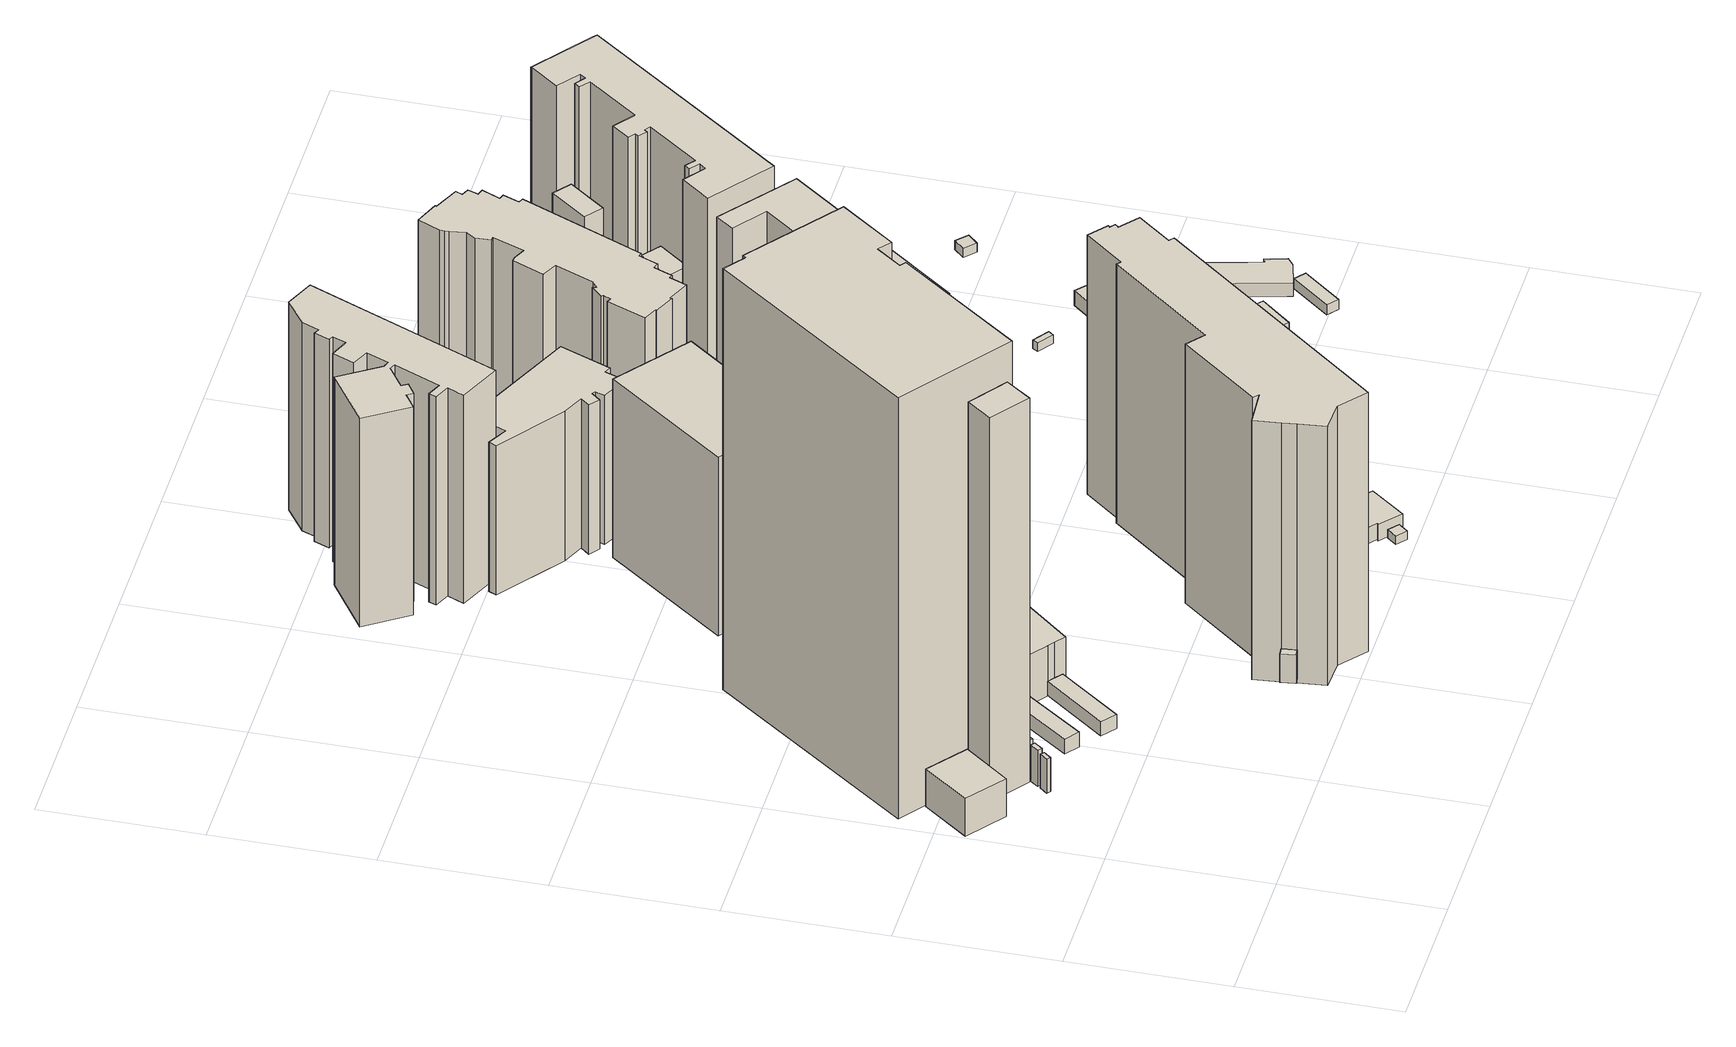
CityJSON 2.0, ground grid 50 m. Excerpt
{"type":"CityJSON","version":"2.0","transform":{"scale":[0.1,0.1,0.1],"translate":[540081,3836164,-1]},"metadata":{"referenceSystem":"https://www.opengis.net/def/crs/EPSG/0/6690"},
"CityObjects":{
"building1":{"type":"Building","attributes":{"計測周辺長":69.14,"1/2500図郭":56,"区名":"此花区","町丁目名称":"島屋６丁目","街区番号":1,"class":"3003","usage":"403","measuredHeight":13.5,"storeysAboveGround":32,"BuildingDetailAttribute.buildingRoofEdgeArea":288.76,"BuildingDetailAttribute.buildingStructureType":"603","BuildingDetailAttribute.buildingStructureOrgType":"3","BuildingDetailAttribute.detailedUsage":"1419","BuildingDetailAttribute.specifiedBuildingCoverageRate":0.8,"BuildingDetailAttribute.surveyYear":2017,"BuildingTsunamiRiskAttribute.description":"1","BuildingTsunamiRiskAttribute.rank":"3","BuildingTsunamiRiskAttribute.depth":3.73,"BuildingHighTideRiskAttribute.description":"1","BuildingHighTideRiskAttribute.rank":"4","BuildingHighTideRiskAttribute.depth":6.77,"BuildingIDAttribute.prefecture":"27","BuildingIDAttribute.city":"27104"},"geometry":[{"type":"Solid","lod":"1","boundaries":[[[[0,1,2,3]],[[2,4,5,3]],[[1,6,4,2]],[[0,7,6,1]],[[3,5,7,0]],[[4,6,7,5]]]]}]},
"building2":{"type":"Building","attributes":{"class":"3001","measuredHeight":12,"BuildingDetailAttribute.specifiedBuildingCoverageRate":0.8,"BuildingDetailAttribute.surveyYear":2017,"BuildingTsunamiRiskAttribute.description":"1","BuildingTsunamiRiskAttribute.rank":"3","BuildingTsunamiRiskAttribute.depth":3.57,"BuildingHighTideRiskAttribute.description":"1","BuildingHighTideRiskAttribute.rank":"4","BuildingHighTideRiskAttribute.depth":6.61,"BuildingIDAttribute.prefecture":"27","BuildingIDAttribute.city":"27104"},"geometry":[{"type":"Solid","lod":"1","boundaries":[[[[8,9,10,11]],[[10,12,13,11]],[[9,14,12,10]],[[8,15,14,9]],[[11,13,15,8]],[[12,14,15,13]]]]}]},
"building3":{"type":"Building","attributes":{"class":"3001","measuredHeight":12.8,"BuildingDetailAttribute.specifiedBuildingCoverageRate":0.8,"BuildingDetailAttribute.surveyYear":2017,"BuildingTsunamiRiskAttribute.description":"1","BuildingTsunamiRiskAttribute.rank":"3","BuildingTsunamiRiskAttribute.depth":3.57,"BuildingHighTideRiskAttribute.description":"1","BuildingHighTideRiskAttribute.rank":"4","BuildingHighTideRiskAttribute.depth":6.61,"BuildingIDAttribute.prefecture":"27","BuildingIDAttribute.city":"27104"},"geometry":[{"type":"Solid","lod":"1","boundaries":[[[[16,17,18,19]],[[18,20,21,19]],[[17,22,20,18]],[[16,23,22,17]],[[19,21,23,16]],[[20,22,23,21]]]]}]},
"building4":{"type":"Building","attributes":{"計測周辺長":48.92,"1/2500図郭":56,"区名":"此花区","町丁目名称":"島屋６丁目","街区番号":1,"class":"3002","usage":"403","measuredHeight":135.9,"storeysAboveGround":32,"BuildingDetailAttribute.buildingRoofEdgeArea":143.68,"BuildingDetailAttribute.buildingStructureType":"603","BuildingDetailAttribute.buildingStructureOrgType":"3","BuildingDetailAttribute.detailedUsage":"1419","BuildingDetailAttribute.specifiedBuildingCoverageRate":0.8,"BuildingDetailAttribute.surveyYear":2017,"BuildingTsunamiRiskAttribute.description":"1","BuildingTsunamiRiskAttribute.rank":"3","BuildingTsunamiRiskAttribute.depth":3.72,"BuildingHighTideRiskAttribute.description":"1","BuildingHighTideRiskAttribute.rank":"4","BuildingHighTideRiskAttribute.depth":6.76,"BuildingIDAttribute.prefecture":"27","BuildingIDAttribute.city":"27104"},"geometry":[{"type":"Solid","lod":"1","boundaries":[[[[24,25,26,27]],[[26,28,29,27]],[[25,30,28,26]],[[24,31,30,25]],[[27,29,31,24]],[[28,30,31,29]]]]}]},
"building5":{"type":"Building","attributes":{"class":"3001","measuredHeight":13.7,"BuildingDetailAttribute.specifiedBuildingCoverageRate":0.8,"BuildingDetailAttribute.surveyYear":2017,"BuildingTsunamiRiskAttribute.description":"1","BuildingTsunamiRiskAttribute.rank":"3","BuildingTsunamiRiskAttribute.depth":3.57,"BuildingHighTideRiskAttribute.description":"1","BuildingHighTideRiskAttribute.rank":"4","BuildingHighTideRiskAttribute.depth":6.61,"BuildingIDAttribute.prefecture":"27","BuildingIDAttribute.city":"27104"},"geometry":[{"type":"Solid","lod":"1","boundaries":[[[[32,33,34,35]],[[34,36,37,35]],[[33,38,36,34]],[[32,39,38,33]],[[35,37,39,32]],[[36,38,39,37]]]]}]},
"building6":{"type":"Building","attributes":{"class":"3003","measuredHeight":5.2,"BuildingDetailAttribute.specifiedBuildingCoverageRate":0.8,"BuildingDetailAttribute.surveyYear":2017,"BuildingTsunamiRiskAttribute.description":"1","BuildingTsunamiRiskAttribute.rank":"3","BuildingTsunamiRiskAttribute.depth":3.35,"BuildingHighTideRiskAttribute.description":"1","BuildingHighTideRiskAttribute.rank":"4","BuildingHighTideRiskAttribute.depth":6.39,"BuildingIDAttribute.prefecture":"27","BuildingIDAttribute.city":"27104"},"geometry":[{"type":"Solid","lod":"1","boundaries":[[[[40,41,42,43]],[[42,44,45,43]],[[41,46,44,42]],[[40,47,46,41]],[[43,45,47,40]],[[44,46,47,45]]]]}]},
"building7":{"type":"Building","attributes":{"計測周辺長":253.89,"1/2500図郭":56,"区名":"此花区","町丁目名称":"島屋６丁目","街区番号":1,"class":"3002","usage":"403","measuredHeight":149.1,"storeysAboveGround":32,"BuildingDetailAttribute.buildingRoofEdgeArea":3388.24,"BuildingDetailAttribute.buildingStructureType":"603","BuildingDetailAttribute.buildingStructureOrgType":"3","BuildingDetailAttribute.detailedUsage":"1419","BuildingDetailAttribute.specifiedBuildingCoverageRate":0.8,"BuildingDetailAttribute.surveyYear":2017,"BuildingTsunamiRiskAttribute.description":"1","BuildingTsunamiRiskAttribute.rank":"3","BuildingTsunamiRiskAttribute.depth":3.63,"BuildingHighTideRiskAttribute.description":"1","BuildingHighTideRiskAttribute.rank":"4","BuildingHighTideRiskAttribute.depth":6.67,"BuildingIDAttribute.prefecture":"27","BuildingIDAttribute.city":"27104"},"geometry":[{"type":"Solid","lod":"1","boundaries":[[[[48,49,50,51,52,53,54,55,56,57]],[[56,58,59,57]],[[55,60,58,56]],[[54,61,60,55]],[[53,62,61,54]],[[52,63,62,53]],[[51,64,63,52]],[[50,65,64,51]],[[49,66,65,50]],[[48,67,66,49]],[[57,59,67,48]],[[58,60,61,62,63,64,65,66,67,59]]]]}]},
"building8":{"type":"Building","attributes":{"class":"3003","measuredHeight":5,"BuildingDetailAttribute.specifiedBuildingCoverageRate":0.8,"BuildingDetailAttribute.surveyYear":2017,"BuildingTsunamiRiskAttribute.description":"1","BuildingTsunamiRiskAttribute.rank":"2","BuildingTsunamiRiskAttribute.depth":2.59,"BuildingHighTideRiskAttribute.description":"1","BuildingHighTideRiskAttribute.rank":"4","BuildingHighTideRiskAttribute.depth":5.63,"BuildingIDAttribute.prefecture":"27","BuildingIDAttribute.city":"27104"},"geometry":[{"type":"Solid","lod":"1","boundaries":[[[[68,69,70,71,72]],[[71,73,74,72]],[[70,75,73,71]],[[69,76,75,70]],[[68,77,76,69]],[[72,74,77,68]],[[73,75,76,77,74]]]]}]},
"building9":{"type":"Building","attributes":{"class":"3003","measuredHeight":10.1,"BuildingDetailAttribute.specifiedBuildingCoverageRate":0.8,"BuildingDetailAttribute.surveyYear":2017,"BuildingTsunamiRiskAttribute.description":"1","BuildingTsunamiRiskAttribute.rank":"2","BuildingTsunamiRiskAttribute.depth":2.55,"BuildingHighTideRiskAttribute.description":"1","BuildingHighTideRiskAttribute.rank":"4","BuildingHighTideRiskAttribute.depth":5.57,"BuildingIDAttribute.prefecture":"27","BuildingIDAttribute.city":"27104"},"geometry":[{"type":"Solid","lod":"1","boundaries":[[[[78,79,80,81]],[[80,82,83,81]],[[79,84,82,80]],[[78,85,84,79]],[[81,83,85,78]],[[82,84,85,83]]]]}]},
"building10":{"type":"Building","attributes":{"name":"ユニバーサルシティ駅","計測周辺長":260.34,"1/2500図郭":56,"区名":"此花区","町丁目名称":"島屋６丁目","街区番号":1,"class":"3003","usage":"431","measuredHeight":17.8,"storeysAboveGround":2,"BuildingDetailAttribute.buildingRoofEdgeArea":2809.89,"BuildingDetailAttribute.buildingStructureType":"603","BuildingDetailAttribute.buildingStructureOrgType":"3","BuildingDetailAttribute.detailedUsage":"1710","BuildingDetailAttribute.specifiedBuildingCoverageRate":0.8,"BuildingDetailAttribute.surveyYear":2017,"BuildingTsunamiRiskAttribute.description":"1","BuildingTsunamiRiskAttribute.rank":"3","BuildingTsunamiRiskAttribute.depth":3.07,"BuildingHighTideRiskAttribute.description":"1","BuildingHighTideRiskAttribute.rank":"4","BuildingHighTideRiskAttribute.depth":6.12,"BuildingIDAttribute.prefecture":"27","BuildingIDAttribute.city":"27104"},"geometry":[{"type":"Solid","lod":"1","boundaries":[[[[86,87,88,89,90,91,92,93,94,95,96,97,98,99,100,101,102,103,104,105,106,107,108]],[[107,109,110,108]],[[106,111,109,107]],[[105,112,111,106]],[[104,113,112,105]],[[103,114,113,104]],[[102,115,114,103]],[[101,116,115,102]],[[100,117,116,101]],[[99,118,117,100]],[[98,119,118,99]],[[97,120,119,98]],[[96,121,120,97]],[[95,122,121,96]],[[94,123,122,95]],[[93,124,123,94]],[[92,125,124,93]],[[91,126,125,92]],[[90,127,126,91]],[[89,128,127,90]],[[88,129,128,89]],[[87,130,129,88]],[[86,131,130,87]],[[108,110,131,86]],[[109,111,112,113,114,115,116,117,118,119,120,121,122,123,124,125,126,127,128,129,130,131,110]]]]}]},
"building11":{"type":"Building","attributes":{"class":"3002","measuredHeight":91.6,"BuildingDetailAttribute.specifiedBuildingCoverageRate":0.8,"BuildingDetailAttribute.surveyYear":2017,"BuildingTsunamiRiskAttribute.description":"1","BuildingTsunamiRiskAttribute.rank":"2","BuildingTsunamiRiskAttribute.depth":2.76,"BuildingHighTideRiskAttribute.description":"1","BuildingHighTideRiskAttribute.rank":"4","BuildingHighTideRiskAttribute.depth":5.76,"BuildingIDAttribute.prefecture":"27","BuildingIDAttribute.city":"27104"},"geometry":[{"type":"Solid","lod":"1","boundaries":[[[[132,133,134,135,136,137,138,139,140,141,142,143,144,145,146,147,148,149,150,151]],[[150,152,153,151]],[[149,154,152,150]],[[148,155,154,149]],[[147,156,155,148]],[[146,157,156,147]],[[145,158,157,146]],[[144,159,158,145]],[[143,160,159,144]],[[142,161,160,143]],[[141,162,161,142]],[[140,163,162,141]],[[139,164,163,140]],[[138,165,164,139]],[[137,166,165,138]],[[136,167,166,137]],[[135,168,167,136]],[[134,169,168,135]],[[133,170,169,134]],[[132,171,170,133]],[[151,153,171,132]],[[152,154,155,156,157,158,159,160,161,162,163,164,165,166,167,168,169,170,171,153]]]]}]},
"building12":{"type":"Building","attributes":{"計測周辺長":152.27,"1/2500図郭":56,"区名":"此花区","町丁目名称":"島屋６丁目","街区番号":1,"class":"3002","usage":"402","measuredHeight":63.1,"storeysAboveGround":13,"BuildingDetailAttribute.buildingRoofEdgeArea":1356.97,"BuildingDetailAttribute.buildingStructureType":"603","BuildingDetailAttribute.buildingStructureOrgType":"3","BuildingDetailAttribute.detailedUsage":"1220","BuildingDetailAttribute.specifiedBuildingCoverageRate":0.8,"BuildingDetailAttribute.surveyYear":2017,"BuildingTsunamiRiskAttribute.description":"1","BuildingTsunamiRiskAttribute.rank":"3","BuildingTsunamiRiskAttribute.depth":3.24,"BuildingHighTideRiskAttribute.description":"1","BuildingHighTideRiskAttribute.rank":"4","BuildingHighTideRiskAttribute.depth":6.29,"BuildingIDAttribute.prefecture":"27","BuildingIDAttribute.city":"27104"},"geometry":[{"type":"Solid","lod":"1","boundaries":[[[[172,173,174,175]],[[174,176,177,175]],[[173,178,176,174]],[[172,179,178,173]],[[175,177,179,172]],[[176,178,179,177]]]]}]},
"building13":{"type":"Building","attributes":{"class":"3001","BuildingDetailAttribute.specifiedBuildingCoverageRate":0.6,"BuildingDetailAttribute.surveyYear":2017,"BuildingTsunamiRiskAttribute.description":"1","BuildingTsunamiRiskAttribute.rank":"2","BuildingTsunamiRiskAttribute.depth":2.99,"BuildingHighTideRiskAttribute.description":"1","BuildingHighTideRiskAttribute.rank":"4","BuildingHighTideRiskAttribute.depth":5.96,"BuildingIDAttribute.prefecture":"27","BuildingIDAttribute.city":"27104"},"geometry":[{"type":"Solid","lod":"1","boundaries":[[[[180,181,182,183]],[[182,184,185,183]],[[181,186,184,182]],[[180,187,186,181]],[[183,185,187,180]],[[184,186,187,185]]]]}]},
"building14":{"type":"Building","attributes":{"計測周辺長":176.95,"1/2500図郭":56,"区名":"此花区","町丁目名称":"島屋６丁目","街区番号":1,"class":"3002","usage":"414","measuredHeight":73.7,"storeysAboveGround":20,"BuildingDetailAttribute.buildingRoofEdgeArea":1060.69,"BuildingDetailAttribute.buildingStructureType":"603","BuildingDetailAttribute.buildingStructureOrgType":"3","BuildingDetailAttribute.detailedUsage":"1140","BuildingDetailAttribute.specifiedBuildingCoverageRate":0.8,"BuildingDetailAttribute.surveyYear":2017,"BuildingTsunamiRiskAttribute.description":"1","BuildingTsunamiRiskAttribute.rank":"3","BuildingTsunamiRiskAttribute.depth":3.13,"BuildingHighTideRiskAttribute.description":"1","BuildingHighTideRiskAttribute.rank":"4","BuildingHighTideRiskAttribute.depth":6.18,"BuildingIDAttribute.prefecture":"27","BuildingIDAttribute.city":"27104"},"geometry":[{"type":"Solid","lod":"1","boundaries":[[[[188,189,190,191,192,193,194,195,196,197,198,199,200,201,202,203,204,205,206,207,208,209,210,211,212,213,214,215]],[[214,216,217,215]],[[213,218,216,214]],[[212,219,218,213]],[[211,220,219,212]],[[210,221,220,211]],[[209,222,221,210]],[[208,223,222,209]],[[207,224,223,208]],[[206,225,224,207]],[[205,226,225,206]],[[204,227,226,205]],[[203,228,227,204]],[[202,229,228,203]],[[201,230,229,202]],[[200,231,230,201]],[[199,232,231,200]],[[198,233,232,199]],[[197,234,233,198]],[[196,235,234,197]],[[195,236,235,196]],[[194,237,236,195]],[[193,238,237,194]],[[192,239,238,193]],[[191,240,239,192]],[[190,241,240,191]],[[189,242,241,190]],[[188,243,242,189]],[[215,217,243,188]],[[216,218,219,220,221,222,223,224,225,226,227,228,229,230,231,232,233,234,235,236,237,238,239,240,241,242,243,217]]]]}]},
"building15":{"type":"Building","attributes":{"計測周辺長":67.1,"1/2500図郭":56,"区名":"此花区","町丁目名称":"島屋６丁目","街区番号":1,"class":"3003","usage":"431","measuredHeight":5.7,"storeysAboveGround":1,"BuildingDetailAttribute.buildingRoofEdgeArea":246.22,"BuildingDetailAttribute.buildingStructureType":"610","BuildingDetailAttribute.buildingStructureOrgType":"2","BuildingDetailAttribute.detailedUsage":"1730","BuildingDetailAttribute.specifiedBuildingCoverageRate":0.6,"BuildingDetailAttribute.surveyYear":2017,"BuildingTsunamiRiskAttribute.description":"1","BuildingTsunamiRiskAttribute.rank":"3","BuildingTsunamiRiskAttribute.depth":3.21,"BuildingHighTideRiskAttribute.description":"1","BuildingHighTideRiskAttribute.rank":"4","BuildingHighTideRiskAttribute.depth":6.19,"BuildingIDAttribute.prefecture":"27","BuildingIDAttribute.city":"27104"},"geometry":[{"type":"Solid","lod":"1","boundaries":[[[[244,245,246,247,248,249,250,251]],[[250,252,253,251]],[[249,254,252,250]],[[248,255,254,249]],[[247,256,255,248]],[[246,257,256,247]],[[245,258,257,246]],[[244,259,258,245]],[[251,253,259,244]],[[252,254,255,256,257,258,259,253]]]]}]},
"building16":{"type":"Building","attributes":{"区名":"此花区","町丁目名称":"島屋６丁目","街区番号":1,"class":"3002","usage":"414","measuredHeight":52.8,"storeysAboveGround":4,"BuildingDetailAttribute.buildingRoofEdgeArea":862.71,"BuildingDetailAttribute.buildingStructureType":"603","BuildingDetailAttribute.buildingStructureOrgType":"3","BuildingDetailAttribute.detailedUsage":"1140","BuildingDetailAttribute.specifiedBuildingCoverageRate":0.8,"BuildingDetailAttribute.surveyYear":2017,"BuildingTsunamiRiskAttribute.description":"1","BuildingTsunamiRiskAttribute.rank":"3","BuildingTsunamiRiskAttribute.depth":3.02,"BuildingHighTideRiskAttribute.description":"1","BuildingHighTideRiskAttribute.rank":"4","BuildingHighTideRiskAttribute.depth":6.07,"BuildingIDAttribute.prefecture":"27","BuildingIDAttribute.city":"27104"},"geometry":[{"type":"Solid","lod":"1","boundaries":[[[[260,261,262,263,264,265,266,267,268,269,270,271,272,273,274,275]],[[274,276,277,275]],[[273,278,276,274]],[[272,279,278,273]],[[271,280,279,272]],[[270,281,280,271]],[[269,282,281,270]],[[268,283,282,269]],[[267,284,283,268]],[[266,285,284,267]],[[265,286,285,266]],[[264,287,286,265]],[[263,288,287,264]],[[262,289,288,263]],[[261,290,289,262]],[[260,291,290,261]],[[275,277,291,260]],[[276,278,279,280,281,282,283,284,285,286,287,288,289,290,291,277]]]]}]},
"building17":{"type":"Building","attributes":{"class":"3003","measuredHeight":4.8,"BuildingDetailAttribute.specifiedBuildingCoverageRate":0.8,"BuildingDetailAttribute.surveyYear":2017,"BuildingTsunamiRiskAttribute.description":"1","BuildingTsunamiRiskAttribute.rank":"2","BuildingTsunamiRiskAttribute.depth":2.52,"BuildingHighTideRiskAttribute.description":"1","BuildingHighTideRiskAttribute.rank":"4","BuildingHighTideRiskAttribute.depth":5.57,"BuildingIDAttribute.prefecture":"27","BuildingIDAttribute.city":"27104"},"geometry":[{"type":"Solid","lod":"1","boundaries":[[[[292,293,294,295]],[[294,296,297,295]],[[293,298,296,294]],[[292,299,298,293]],[[295,297,299,292]],[[296,298,299,297]]]]}]},
"building18":{"type":"Building","attributes":{"class":"3003","measuredHeight":5.3,"BuildingDetailAttribute.specifiedBuildingCoverageRate":0.8,"BuildingDetailAttribute.surveyYear":2017,"BuildingTsunamiRiskAttribute.description":"1","BuildingTsunamiRiskAttribute.rank":"2","BuildingTsunamiRiskAttribute.depth":2.67,"BuildingHighTideRiskAttribute.description":"1","BuildingHighTideRiskAttribute.rank":"4","BuildingHighTideRiskAttribute.depth":5.72,"BuildingIDAttribute.prefecture":"27","BuildingIDAttribute.city":"27104"},"geometry":[{"type":"Solid","lod":"1","boundaries":[[[[300,301,302,303]],[[302,304,305,303]],[[301,306,304,302]],[[300,307,306,301]],[[303,305,307,300]],[[304,306,307,305]]]]}]},
"building19":{"type":"Building","attributes":{"計測周辺長":149.9,"1/2500図郭":56,"区名":"此花区","町丁目名称":"島屋６丁目","街区番号":1,"class":"3004","usage":"414","measuredHeight":19.8,"storeysAboveGround":5,"BuildingDetailAttribute.buildingRoofEdgeArea":1329.35,"BuildingDetailAttribute.buildingStructureType":"610","BuildingDetailAttribute.buildingStructureOrgType":"2","BuildingDetailAttribute.detailedUsage":"1140","BuildingDetailAttribute.specifiedBuildingCoverageRate":0.8,"BuildingDetailAttribute.surveyYear":2017,"BuildingTsunamiRiskAttribute.description":"1","BuildingTsunamiRiskAttribute.rank":"3","BuildingTsunamiRiskAttribute.depth":3.02,"BuildingHighTideRiskAttribute.description":"1","BuildingHighTideRiskAttribute.rank":"4","BuildingHighTideRiskAttribute.depth":6.07,"BuildingIDAttribute.prefecture":"27","BuildingIDAttribute.city":"27104"},"geometry":[{"type":"Solid","lod":"1","boundaries":[[[[308,309,310,311,312,313]],[[312,314,315,313]],[[311,316,314,312]],[[310,317,316,311]],[[309,318,317,310]],[[308,319,318,309]],[[313,315,319,308]],[[314,316,317,318,319,315]]]]}]},
"building20":{"type":"Building","attributes":{"class":"3002","measuredHeight":79.5,"BuildingDetailAttribute.specifiedBuildingCoverageRate":0.8,"BuildingDetailAttribute.surveyYear":2017,"BuildingTsunamiRiskAttribute.description":"1","BuildingTsunamiRiskAttribute.rank":"2","BuildingTsunamiRiskAttribute.depth":2.69,"BuildingHighTideRiskAttribute.description":"1","BuildingHighTideRiskAttribute.rank":"4","BuildingHighTideRiskAttribute.depth":5.88,"BuildingIDAttribute.prefecture":"27","BuildingIDAttribute.city":"27104"},"geometry":[{"type":"Solid","lod":"1","boundaries":[[[[320,321,322,323,324,325]],[[324,326,327,325]],[[323,328,326,324]],[[322,329,328,323]],[[321,330,329,322]],[[320,331,330,321]],[[325,327,331,320]],[[326,328,329,330,331,327]]]]}]},
"building21":{"type":"Building","attributes":{"計測周辺長":228.13,"1/2500図郭":56,"区名":"此花区","町丁目名称":"島屋６丁目","街区番号":1,"class":"3002","usage":"412","measuredHeight":74.3,"storeysAboveGround":20,"BuildingDetailAttribute.buildingRoofEdgeArea":1652.09,"BuildingDetailAttribute.buildingStructureType":"603","BuildingDetailAttribute.buildingStructureOrgType":"3","BuildingDetailAttribute.detailedUsage":"1130","BuildingDetailAttribute.specifiedBuildingCoverageRate":0.8,"BuildingDetailAttribute.surveyYear":2017,"BuildingTsunamiRiskAttribute.description":"1","BuildingTsunamiRiskAttribute.rank":"3","BuildingTsunamiRiskAttribute.depth":3.12,"BuildingHighTideRiskAttribute.description":"1","BuildingHighTideRiskAttribute.rank":"4","BuildingHighTideRiskAttribute.depth":6.07,"BuildingIDAttribute.prefecture":"27","BuildingIDAttribute.city":"27104"},"geometry":[{"type":"Solid","lod":"1","boundaries":[[[[332,333,334,335,336,337,338,339,340,341,342,343,344,345,346,347,348,349,350,351,352,353,354,355,356,357,358,359,360,361,362,363,364,365,366,367,368,369,370,371,372,373,374]],[[373,375,376,374]],[[372,377,375,373]],[[371,378,377,372]],[[370,379,378,371]],[[369,380,379,370]],[[368,381,380,369]],[[367,382,381,368]],[[366,383,382,367]],[[365,384,383,366]],[[364,385,384,365]],[[363,386,385,364]],[[362,387,386,363]],[[361,388,387,362]],[[360,389,388,361]],[[359,390,389,360]],[[358,391,390,359]],[[357,392,391,358]],[[356,393,392,357]],[[355,394,393,356]],[[354,395,394,355]],[[353,396,395,354]],[[352,397,396,353]],[[351,398,397,352]],[[350,399,398,351]],[[349,400,399,350]],[[348,401,400,349]],[[347,402,401,348]],[[346,403,402,347]],[[345,404,403,346]],[[344,405,404,345]],[[343,406,405,344]],[[342,407,406,343]],[[341,408,407,342]],[[340,409,408,341]],[[339,410,409,340]],[[338,411,410,339]],[[337,412,411,338]],[[336,413,412,337]],[[335,414,413,336]],[[334,415,414,335]],[[333,416,415,334]],[[332,417,416,333]],[[374,376,417,332]],[[375,377,378,379,380,381,382,383,384,385,386,387,388,389,390,391,392,393,394,395,396,397,398,399,400,401,402,403,404,405,406,407,408,409,410,411,412,413,414,415,416,417,376]]]]}]},
"building22":{"type":"Building","attributes":{"計測周辺長":50.39,"1/2500図郭":56,"区名":"此花区","町丁目名称":"島屋６丁目","街区番号":1,"class":"3003","usage":"431","measuredHeight":5.9,"storeysAboveGround":1,"BuildingDetailAttribute.buildingRoofEdgeArea":119.47,"BuildingDetailAttribute.buildingStructureType":"610","BuildingDetailAttribute.buildingStructureOrgType":"2","BuildingDetailAttribute.detailedUsage":"1730","BuildingDetailAttribute.specifiedBuildingCoverageRate":0.6,"BuildingDetailAttribute.surveyYear":2017,"BuildingTsunamiRiskAttribute.description":"1","BuildingTsunamiRiskAttribute.rank":"3","BuildingTsunamiRiskAttribute.depth":3.11,"BuildingHighTideRiskAttribute.description":"1","BuildingHighTideRiskAttribute.rank":"4","BuildingHighTideRiskAttribute.depth":6.08,"BuildingIDAttribute.prefecture":"27","BuildingIDAttribute.city":"27104"},"geometry":[{"type":"Solid","lod":"1","boundaries":[[[[418,419,420,421,422,423,424,425]],[[424,426,427,425]],[[423,428,426,424]],[[422,429,428,423]],[[421,430,429,422]],[[420,431,430,421]],[[419,432,431,420]],[[418,433,432,419]],[[425,427,433,418]],[[426,428,429,430,431,432,433,427]]]]}]},
"building23":{"type":"Building","attributes":{"class":"3003","measuredHeight":4.3,"BuildingDetailAttribute.specifiedBuildingCoverageRate":0.8,"BuildingDetailAttribute.surveyYear":2017,"BuildingTsunamiRiskAttribute.description":"1","BuildingTsunamiRiskAttribute.rank":"2","BuildingTsunamiRiskAttribute.depth":2.82,"BuildingHighTideRiskAttribute.description":"1","BuildingHighTideRiskAttribute.rank":"4","BuildingHighTideRiskAttribute.depth":5.87,"BuildingIDAttribute.prefecture":"27","BuildingIDAttribute.city":"27104"},"geometry":[{"type":"Solid","lod":"1","boundaries":[[[[434,435,436,437]],[[436,438,439,437]],[[435,440,438,436]],[[434,441,440,435]],[[437,439,441,434]],[[438,440,441,439]]]]}]},
"building24":{"type":"Building","attributes":{"class":"3003","BuildingDetailAttribute.specifiedBuildingCoverageRate":0.8,"BuildingDetailAttribute.surveyYear":2017,"BuildingTsunamiRiskAttribute.description":"1","BuildingTsunamiRiskAttribute.rank":"2","BuildingTsunamiRiskAttribute.depth":2.55,"BuildingHighTideRiskAttribute.description":"1","BuildingHighTideRiskAttribute.rank":"4","BuildingHighTideRiskAttribute.depth":5.6,"BuildingIDAttribute.prefecture":"27","BuildingIDAttribute.city":"27104"},"geometry":[{"type":"Solid","lod":"1","boundaries":[[[[442,443,444,445]],[[444,446,447,445]],[[443,448,446,444]],[[442,449,448,443]],[[445,447,449,442]],[[446,448,449,447]]]]}]},
"building25":{"type":"Building","attributes":{"class":"3002","measuredHeight":44.3,"BuildingDetailAttribute.specifiedBuildingCoverageRate":0.8,"BuildingDetailAttribute.surveyYear":2017,"BuildingTsunamiRiskAttribute.description":"1","BuildingTsunamiRiskAttribute.rank":"2","BuildingTsunamiRiskAttribute.depth":2.79,"BuildingHighTideRiskAttribute.description":"1","BuildingHighTideRiskAttribute.rank":"4","BuildingHighTideRiskAttribute.depth":5.84,"BuildingIDAttribute.prefecture":"27","BuildingIDAttribute.city":"27104"},"geometry":[{"type":"Solid","lod":"1","boundaries":[[[[450,451,452,453]],[[452,454,455,453]],[[451,456,454,452]],[[450,457,456,451]],[[453,455,457,450]],[[454,456,457,455]]]]}]},
"building26":{"type":"Building","attributes":{"計測周辺長":34.02,"1/2500図郭":56,"区名":"此花区","町丁目名称":"島屋６丁目","街区番号":1,"class":"3003","usage":"431","measuredHeight":5.8,"storeysAboveGround":1,"BuildingDetailAttribute.buildingRoofEdgeArea":54.14,"BuildingDetailAttribute.buildingStructureType":"610","BuildingDetailAttribute.buildingStructureOrgType":"2","BuildingDetailAttribute.detailedUsage":"1730","BuildingDetailAttribute.specifiedBuildingCoverageRate":0.6,"BuildingDetailAttribute.surveyYear":2017,"BuildingTsunamiRiskAttribute.description":"1","BuildingTsunamiRiskAttribute.rank":"2","BuildingTsunamiRiskAttribute.depth":2.99,"BuildingHighTideRiskAttribute.description":"1","BuildingHighTideRiskAttribute.rank":"4","BuildingHighTideRiskAttribute.depth":5.96,"BuildingIDAttribute.prefecture":"27","BuildingIDAttribute.city":"27104"},"geometry":[{"type":"Solid","lod":"1","boundaries":[[[[458,459,460,461]],[[460,462,463,461]],[[459,464,462,460]],[[458,465,464,459]],[[461,463,465,458]],[[462,464,465,463]]]]}]},
"building27":{"type":"Building","attributes":{"class":"3003","BuildingDetailAttribute.specifiedBuildingCoverageRate":0.8,"BuildingDetailAttribute.surveyYear":2017,"BuildingTsunamiRiskAttribute.description":"1","BuildingTsunamiRiskAttribute.rank":"2","BuildingTsunamiRiskAttribute.depth":2.59,"BuildingHighTideRiskAttribute.description":"1","BuildingHighTideRiskAttribute.rank":"4","BuildingHighTideRiskAttribute.depth":5.65,"BuildingIDAttribute.prefecture":"27","BuildingIDAttribute.city":"27104"},"geometry":[{"type":"Solid","lod":"1","boundaries":[[[[466,467,468,469]],[[468,470,471,469]],[[467,472,470,468]],[[466,473,472,467]],[[469,471,473,466]],[[470,472,473,471]]]]}]},
"building28":{"type":"Building","attributes":{"class":"3001","BuildingDetailAttribute.specifiedBuildingCoverageRate":0.6,"BuildingDetailAttribute.surveyYear":2017,"BuildingTsunamiRiskAttribute.description":"1","BuildingTsunamiRiskAttribute.rank":"2","BuildingTsunamiRiskAttribute.depth":2.77,"BuildingHighTideRiskAttribute.description":"1","BuildingHighTideRiskAttribute.rank":"4","BuildingHighTideRiskAttribute.depth":5.76,"BuildingIDAttribute.prefecture":"27","BuildingIDAttribute.city":"27104"},"geometry":[{"type":"Solid","lod":"1","boundaries":[[[[474,475,476,477]],[[476,478,479,477]],[[475,480,478,476]],[[474,481,480,475]],[[477,479,481,474]],[[478,480,481,479]]]]}]},
"building29":{"type":"Building","attributes":{"計測周辺長":58.68,"1/2500図郭":56,"区名":"此花区","町丁目名称":"島屋６丁目","街区番号":1,"class":"3001","usage":"431","measuredHeight":5.6,"storeysAboveGround":1,"BuildingDetailAttribute.buildingRoofEdgeArea":211.36,"BuildingDetailAttribute.buildingStructureType":"610","BuildingDetailAttribute.buildingStructureOrgType":"2","BuildingDetailAttribute.detailedUsage":"1730","BuildingDetailAttribute.specifiedBuildingCoverageRate":0.6,"BuildingDetailAttribute.surveyYear":2017,"BuildingTsunamiRiskAttribute.description":"1","BuildingTsunamiRiskAttribute.rank":"2","BuildingTsunamiRiskAttribute.depth":2.88,"BuildingHighTideRiskAttribute.description":"1","BuildingHighTideRiskAttribute.rank":"4","BuildingHighTideRiskAttribute.depth":5.84,"BuildingIDAttribute.prefecture":"27","BuildingIDAttribute.city":"27104"},"geometry":[{"type":"Solid","lod":"1","boundaries":[[[[482,483,484,485]],[[484,486,487,485]],[[483,488,486,484]],[[482,489,488,483]],[[485,487,489,482]],[[486,488,489,487]]]]}]},
"building30":{"type":"Building","attributes":{"計測周辺長":251.52,"1/2500図郭":56,"区名":"此花区","町丁目名称":"島屋６丁目","街区番号":1,"class":"3002","usage":"454","measuredHeight":78.6,"BuildingDetailAttribute.buildingRoofEdgeArea":1578.36,"BuildingDetailAttribute.detailedUsage":"1920","BuildingDetailAttribute.specifiedBuildingCoverageRate":0.8,"BuildingDetailAttribute.surveyYear":2017,"BuildingTsunamiRiskAttribute.description":"1","BuildingTsunamiRiskAttribute.rank":"2","BuildingTsunamiRiskAttribute.depth":2.88,"BuildingHighTideRiskAttribute.description":"1","BuildingHighTideRiskAttribute.rank":"4","BuildingHighTideRiskAttribute.depth":5.93,"BuildingIDAttribute.prefecture":"27","BuildingIDAttribute.city":"27104"},"geometry":[{"type":"Solid","lod":"1","boundaries":[[[[490,491,492,493,494,495,496,497,498,499,500,501,502,503,504,505,506,507,508,509,510,511,512,513,514,515,516,517]],[[516,518,519,517]],[[515,520,518,516]],[[514,521,520,515]],[[513,522,521,514]],[[512,523,522,513]],[[511,524,523,512]],[[510,525,524,511]],[[509,526,525,510]],[[508,527,526,509]],[[507,528,527,508]],[[506,529,528,507]],[[505,530,529,506]],[[504,531,530,505]],[[503,532,531,504]],[[502,533,532,503]],[[501,534,533,502]],[[500,535,534,501]],[[499,536,535,500]],[[498,537,536,499]],[[497,538,537,498]],[[496,539,538,497]],[[495,540,539,496]],[[494,541,540,495]],[[493,542,541,494]],[[492,543,542,493]],[[491,544,543,492]],[[490,545,544,491]],[[517,519,545,490]],[[518,520,521,522,523,524,525,526,527,528,529,530,531,532,533,534,535,536,537,538,539,540,541,542,543,544,545,519]]]]}]},
"building31":{"type":"Building","attributes":{"計測周辺長":61.67,"1/2500図郭":56,"区名":"此花区","町丁目名称":"島屋６丁目","街区番号":1,"class":"3001","usage":"431","measuredHeight":5.2,"storeysAboveGround":1,"BuildingDetailAttribute.buildingRoofEdgeArea":229.67,"BuildingDetailAttribute.buildingStructureType":"610","BuildingDetailAttribute.buildingStructureOrgType":"2","BuildingDetailAttribute.detailedUsage":"1730","BuildingDetailAttribute.specifiedBuildingCoverageRate":0.6,"BuildingDetailAttribute.surveyYear":2017,"BuildingTsunamiRiskAttribute.description":"1","BuildingTsunamiRiskAttribute.rank":"3","BuildingTsunamiRiskAttribute.depth":3.06,"BuildingHighTideRiskAttribute.description":"1","BuildingHighTideRiskAttribute.rank":"4","BuildingHighTideRiskAttribute.depth":6.04,"BuildingIDAttribute.prefecture":"27","BuildingIDAttribute.city":"27104"},"geometry":[{"type":"Solid","lod":"1","boundaries":[[[[546,547,548,549]],[[548,550,551,549]],[[547,552,550,548]],[[546,553,552,547]],[[549,551,553,546]],[[550,552,553,551]]]]}]},
"building32":{"type":"Building","attributes":{"class":"3003","measuredHeight":4.5,"BuildingDetailAttribute.specifiedBuildingCoverageRate":0.8,"BuildingDetailAttribute.surveyYear":2017,"BuildingTsunamiRiskAttribute.description":"1","BuildingTsunamiRiskAttribute.rank":"2","BuildingTsunamiRiskAttribute.depth":2.72,"BuildingHighTideRiskAttribute.description":"1","BuildingHighTideRiskAttribute.rank":"4","BuildingHighTideRiskAttribute.depth":5.78,"BuildingIDAttribute.prefecture":"27","BuildingIDAttribute.city":"27104"},"geometry":[{"type":"Solid","lod":"1","boundaries":[[[[554,555,556,557]],[[556,558,559,557]],[[555,560,558,556]],[[554,561,560,555]],[[557,559,561,554]],[[558,560,561,559]]]]}]},
"building33":{"type":"Building","attributes":{"class":"3002","measuredHeight":43,"BuildingDetailAttribute.specifiedBuildingCoverageRate":0.8,"BuildingDetailAttribute.surveyYear":2017,"BuildingTsunamiRiskAttribute.description":"1","BuildingTsunamiRiskAttribute.rank":"2","BuildingTsunamiRiskAttribute.depth":2.55,"BuildingHighTideRiskAttribute.description":"1","BuildingHighTideRiskAttribute.rank":"4","BuildingHighTideRiskAttribute.depth":5.61,"BuildingIDAttribute.prefecture":"27","BuildingIDAttribute.city":"27104"},"geometry":[{"type":"Solid","lod":"1","boundaries":[[[[562,563,564,565]],[[564,566,567,565]],[[563,568,566,564]],[[562,569,568,563]],[[565,567,569,562]],[[566,568,569,567]]]]}]},
"building34":{"type":"Building","attributes":{"計測周辺長":39.7,"1/2500図郭":56,"区名":"此花区","町丁目名称":"島屋６丁目","街区番号":1,"class":"3001","usage":"431","measuredHeight":3.5,"storeysAboveGround":1,"BuildingDetailAttribute.buildingRoofEdgeArea":67.38,"BuildingDetailAttribute.buildingStructureType":"610","BuildingDetailAttribute.buildingStructureOrgType":"2","BuildingDetailAttribute.detailedUsage":"1730","BuildingDetailAttribute.specifiedBuildingCoverageRate":0.6,"BuildingDetailAttribute.surveyYear":2017,"BuildingTsunamiRiskAttribute.description":"1","BuildingTsunamiRiskAttribute.rank":"2","BuildingTsunamiRiskAttribute.depth":2.36,"BuildingHighTideRiskAttribute.description":"1","BuildingHighTideRiskAttribute.rank":"4","BuildingHighTideRiskAttribute.depth":5.34,"BuildingIDAttribute.prefecture":"27","BuildingIDAttribute.city":"27104"},"geometry":[{"type":"Solid","lod":"1","boundaries":[[[[570,571,572,573]],[[572,574,575,573]],[[571,576,574,572]],[[570,577,576,571]],[[573,575,577,570]],[[574,576,577,575]]]]}]},
"building35":{"type":"Building","attributes":{"計測周辺長":87.02,"1/2500図郭":56,"区名":"此花区","町丁目名称":"島屋６丁目","街区番号":1,"class":"3001","usage":"431","measuredHeight":4.8,"storeysAboveGround":1,"BuildingDetailAttribute.buildingRoofEdgeArea":335.5,"BuildingDetailAttribute.buildingStructureType":"610","BuildingDetailAttribute.buildingStructureOrgType":"2","BuildingDetailAttribute.detailedUsage":"1730","BuildingDetailAttribute.specifiedBuildingCoverageRate":0.6,"BuildingDetailAttribute.surveyYear":2017,"BuildingTsunamiRiskAttribute.description":"1","BuildingTsunamiRiskAttribute.rank":"3","BuildingTsunamiRiskAttribute.depth":3.02,"BuildingHighTideRiskAttribute.description":"1","BuildingHighTideRiskAttribute.rank":"4","BuildingHighTideRiskAttribute.depth":6,"BuildingIDAttribute.prefecture":"27","BuildingIDAttribute.city":"27104"},"geometry":[{"type":"Solid","lod":"1","boundaries":[[[[578,579,580,581,582,583,584]],[[583,585,586,584]],[[582,587,585,583]],[[581,588,587,582]],[[580,589,588,581]],[[579,590,589,580]],[[578,591,590,579]],[[584,586,591,578]],[[585,587,588,589,590,591,586]]]]}]},
"building36":{"type":"Building","attributes":{"class":"3003","measuredHeight":5,"BuildingDetailAttribute.specifiedBuildingCoverageRate":0.8,"BuildingDetailAttribute.surveyYear":2017,"BuildingTsunamiRiskAttribute.description":"1","BuildingTsunamiRiskAttribute.rank":"2","BuildingTsunamiRiskAttribute.depth":2.81,"BuildingHighTideRiskAttribute.description":"1","BuildingHighTideRiskAttribute.rank":"4","BuildingHighTideRiskAttribute.depth":5.86,"BuildingIDAttribute.prefecture":"27","BuildingIDAttribute.city":"27104"},"geometry":[{"type":"Solid","lod":"1","boundaries":[[[[592,593,594,595,596,492,491,490,517]],[[490,597,598,517]],[[491,599,597,490]],[[492,600,599,491]],[[596,601,600,492]],[[595,602,601,596]],[[594,603,602,595]],[[593,604,603,594]],[[592,605,604,593]],[[517,598,605,592]],[[597,599,600,601,602,603,604,605,598]]]]}]},
"building37":{"type":"Building","attributes":{"class":"3001","measuredHeight":3.3,"BuildingDetailAttribute.specifiedBuildingCoverageRate":0.6,"BuildingDetailAttribute.surveyYear":2017,"BuildingTsunamiRiskAttribute.description":"1","BuildingTsunamiRiskAttribute.rank":"3","BuildingTsunamiRiskAttribute.depth":3.04,"BuildingHighTideRiskAttribute.description":"1","BuildingHighTideRiskAttribute.rank":"4","BuildingHighTideRiskAttribute.depth":6.02,"BuildingIDAttribute.prefecture":"27","BuildingIDAttribute.city":"27104"},"geometry":[{"type":"Solid","lod":"1","boundaries":[[[[606,607,608,609]],[[608,610,611,609]],[[607,612,610,608]],[[606,613,612,607]],[[609,611,613,606]],[[610,612,613,611]]]]}]},
"building38":{"type":"Building","attributes":{"class":"3003","BuildingDetailAttribute.specifiedBuildingCoverageRate":0.8,"BuildingDetailAttribute.surveyYear":2017,"BuildingTsunamiRiskAttribute.description":"1","BuildingTsunamiRiskAttribute.rank":"2","BuildingTsunamiRiskAttribute.depth":2.62,"BuildingHighTideRiskAttribute.description":"1","BuildingHighTideRiskAttribute.rank":"4","BuildingHighTideRiskAttribute.depth":5.67,"BuildingIDAttribute.prefecture":"27","BuildingIDAttribute.city":"27104"},"geometry":[{"type":"Solid","lod":"1","boundaries":[[[[614,615,616,617]],[[616,618,619,617]],[[615,620,618,616]],[[614,621,620,615]],[[617,619,621,614]],[[618,620,621,619]]]]}]}
},
"vertices":[
[8,910,6],[117,1052,6],[236,960,6],[126,819,6],[236,960,140],[126,819,140],[117,1052,140],[8,910,140],
[259,735,7],[279,758,7],[290,749,7],[270,726,7],[290,749,127],[270,726,127],[279,758,127],[259,735,127],
[283,767,7],[304,793,7],[317,783,7],[296,757,7],[317,783,135],[296,757,135],[304,793,135],[283,767,135],
[183,882,6],[241,959,6],[360,874,6],[300,794,6],[360,874,1365],[300,794,1365],[241,959,1365],[183,882,1365],
[308,801,7],[326,826,7],[340,816,7],[322,791,7],[340,816,144],[322,791,144],[326,826,144],[308,801,144],
[451,729,7],[595,923,7],[638,891,7],[494,697,7],[638,891,59],[494,697,59],[595,923,59],[451,729,59],
[43,1115,5],[518,1743,5],[584,1693,5],[592,1703,5],[884,1481,5],[753,1308,5],[712,1339,5],[653,1260,5],[671,1247,5],[381,865,5],[671,1247,1495],[381,865,1495],[653,1260,1495],[712,1339,1495],[753,1308,1495],[884,1481,1495],[592,1703,1495],[584,1693,1495],[518,1743,1495],[43,1115,1495],
[725,827,10],[749,808,10],[599,614,10],[554,649,10],[705,842,10],[554,649,60],[705,842,60],[599,614,60],[749,808,60],[725,827,60],
[904,166,28],[899,212,28],[924,214,28],[929,169,28],[924,214,129],[929,169,129],[899,212,129],[904,166,129],
[1349,1695,7],[1395,1660,7],[1412,1647,7],[1248,1372,7],[758,802,7],[725,827,7],[705,843,7],[705,842,7],[585,933,7],[612,970,7],[653,1031,7],[726,1141,7],[751,1180,7],[816,1273,7],[892,1384,7],[948,1466,7],[1003,1563,7],[1106,1660,7],[1164,1721,7],[1204,1764,7],[1225,1789,7],[1243,1775,7],[1287,1742,7],[1243,1775,185],[1287,1742,185],[1225,1789,185],[1204,1764,185],[1164,1721,185],[1106,1660,185],[1003,1563,185],[948,1466,185],[892,1384,185],[816,1273,185],[751,1180,185],[726,1141,185],[653,1031,185],[612,970,185],[585,933,185],[705,842,185],[705,843,185],[725,827,185],[758,802,185],[1248,1372,185],[1412,1647,185],[1395,1660,185],[1349,1695,185],
[924,214,11],[915,298,11],[1036,306,11],[1020,321,11],[1220,567,11],[1276,522,11],[1541,847,11],[1553,837,11],[1654,960,11],[1711,913,11],[1706,907,11],[1722,895,11],[1712,883,11],[1770,835,11],[1685,730,11],[1700,718,11],[1122,9,11],[1037,78,11],[938,82,11],[929,169,11],[938,82,928],[929,169,928],[1037,78,928],[1122,9,928],[1700,718,928],[1685,730,928],[1770,835,928],[1712,883,928],[1722,895,928],[1706,907,928],[1711,913,928],[1654,960,928],[1553,837,928],[1541,847,928],[1276,522,928],[1220,567,928],[1020,321,928],[1036,306,928],[915,298,928],[924,214,928],
[761,1817,5],[1050,2196,5],[1277,2023,5],[987,1644,5],[1277,2023,636],[987,1644,636],[1050,2196,636],[761,1817,636],
[1631,54,11],[1656,84,11],[1688,58,11],[1663,28,11],[1688,58,41],[1663,28,41],[1656,84,41],[1631,54,41],
[739,2553,4],[762,2606,4],[713,2627,4],[723,2651,4],[767,2632,4],[830,2777,4],[812,2786,4],[741,2738,4],[753,2719,4],[713,2693,4],[700,2712,4],[651,2679,4],[561,2813,4],[736,2930,4],[819,2805,4],[839,2799,4],[868,2869,4],[813,2892,4],[842,2961,4],[900,2937,4],[918,2980,4],[903,2987,4],[923,3035,4],[941,3027,4],[963,3080,4],[1049,3140,4],[1141,3101,4],[875,2493,4],[1141,3101,741],[875,2493,741],[1049,3140,741],[963,3080,741],[941,3027,741],[923,3035,741],[903,2987,741],[918,2980,741],[900,2937,741],[842,2961,741],[813,2892,741],[868,2869,741],[839,2799,741],[819,2805,741],[736,2930,741],[561,2813,741],[651,2679,741],[700,2712,741],[713,2693,741],[753,2719,741],[741,2738,741],[812,2786,741],[830,2777,741],[767,2632,741],[723,2651,741],[713,2627,741],[762,2606,741],[739,2553,741],
[1641,107,8],[1646,112,8],[1586,161,8],[1690,290,8],[1753,238,8],[1730,213,8],[1793,161,8],[1707,52,8],[1793,161,65],[1707,52,65],[1730,213,65],[1753,238,65],[1690,290,65],[1586,161,65],[1646,112,65],[1641,107,65],
[1300,2409,4],[1234,2248,4],[1213,2258,4],[1189,2192,4],[1105,2232,4],[1115,2262,4],[1104,2268,4],[1080,2241,4],[1049,2265,4],[1072,2293,4],[1003,2324,4],[800,2474,4],[812,2498,4],[875,2465,4],[923,2575,4],[1004,2540,4],[923,2575,532],[1004,2540,532],[875,2465,532],[812,2498,532],[800,2474,532],[1003,2324,532],[1072,2293,532],[1049,2265,532],[1080,2241,532],[1104,2268,532],[1115,2262,532],[1105,2232,532],[1189,2192,532],[1213,2258,532],[1234,2248,532],[1300,2409,532],
[1243,1775,12],[1367,1941,12],[1416,1909,12],[1287,1742,12],[1416,1909,61],[1287,1742,61],[1367,1941,61],[1243,1775,61],
[1349,1695,11],[1475,1864,11],[1522,1827,11],[1395,1660,11],[1522,1827,63],[1395,1660,63],[1475,1864,63],[1349,1695,63],
[1001,2559,6],[1163,2954,6],[1424,2847,6],[1406,2803,6],[1453,2784,6],[1309,2433,6],[1453,2784,204],[1309,2433,204],[1406,2803,204],[1424,2847,204],[1163,2954,204],[1001,2559,204],
[1325,1412,10],[1705,1907,10],[1605,1984,10],[1647,2039,10],[1877,1863,10],[1454,1312,10],[1877,1863,804],[1454,1312,804],[1647,2039,804],[1605,1984,804],[1705,1907,804],[1325,1412,804],
[1313,2092,8],[1310,2086,8],[1246,2115,8],[1248,2119,8],[1204,2138,8],[1253,2262,8],[1268,2255,8],[1279,2279,8],[1273,2284,8],[1308,2319,8],[1311,2306,8],[1332,2323,8],[1384,2444,8],[1333,2468,8],[1377,2568,8],[1393,2566,8],[1430,2549,8],[1469,2649,8],[1457,2649,8],[1456,2698,8],[1475,2727,8],[1468,2777,8],[1466,2789,8],[1468,2805,8],[1500,2874,8],[1577,2843,8],[1575,2839,8],[1656,2803,8],[1647,2781,8],[1671,2771,8],[1659,2738,8],[1680,2732,8],[1654,2674,8],[1671,2668,8],[1651,2617,8],[1666,2610,8],[1497,2222,8],[1485,2225,8],[1460,2165,8],[1441,2171,8],[1417,2113,8],[1405,2116,8],[1383,2062,8],[1405,2116,751],[1383,2062,751],[1417,2113,751],[1441,2171,751],[1460,2165,751],[1485,2225,751],[1497,2222,751],[1666,2610,751],[1651,2617,751],[1671,2668,751],[1654,2674,751],[1680,2732,751],[1659,2738,751],[1671,2771,751],[1647,2781,751],[1656,2803,751],[1575,2839,751],[1577,2843,751],[1500,2874,751],[1468,2805,751],[1466,2789,751],[1468,2777,751],[1475,2727,751],[1456,2698,751],[1457,2649,751],[1469,2649,751],[1430,2549,751],[1393,2566,751],[1377,2568,751],[1333,2468,751],[1384,2444,751],[1332,2323,751],[1311,2306,751],[1308,2319,751],[1273,2284,751],[1279,2279,751],[1268,2255,751],[1253,2262,751],[1204,2138,751],[1248,2119,751],[1246,2115,751],[1310,2086,751],[1313,2092,751],
[1992,555,8],[2007,573,8],[1959,612,8],[1988,647,8],[2039,608,8],[2054,626,8],[2127,564,8],[2067,493,8],[2127,564,67],[2067,493,67],[2054,626,67],[2039,608,67],[1988,647,67],[1959,612,67],[2007,573,67],[1992,555,67],
[1668,2077,12],[1680,2092,12],[1839,1974,12],[1827,1958,12],[1839,1974,55],[1827,1958,55],[1680,2092,55],[1668,2077,55],
[1890,1928,21],[1902,1945,21],[1953,1909,21],[1941,1892,21],[1953,1909,51],[1941,1892,51],[1902,1945,51],[1890,1928,51],
[1791,2217,16],[1867,2314,16],[1923,2270,16],[1847,2173,16],[1923,2270,459],[1847,2173,459],[1867,2314,459],[1791,2217,459],
[2236,853,10],[2316,953,10],[2349,926,10],[2270,827,10],[2349,926,67],[2270,827,67],[2316,953,67],[2236,853,67],
[1945,1940,22],[2044,2066,22],[2063,2050,22],[1964,1925,22],[2063,2050,52],[1964,1925,52],[2044,2066,52],[1945,1940,52],
[2273,1257,12],[2284,1274,12],[2334,1240,12],[2322,1223,12],[2334,1240,42],[2322,1223,42],[2284,1274,42],[2273,1257,42],
[2380,689,10],[2463,785,10],[2589,677,10],[2506,581,10],[2589,677,66],[2506,581,66],[2463,785,66],[2380,689,66],
[2213,2721,15],[2213,2720,15],[2394,2583,15],[2405,2575,15],[1923,1940,15],[1730,2086,15],[1799,2176,15],[1866,2126,15],[1882,2147,15],[1852,2170,15],[1865,2186,15],[1895,2163,15],[2018,2324,15],[2001,2337,15],[1993,2327,15],[1968,2347,15],[1976,2358,15],[1955,2373,15],[1997,2429,15],[2062,2380,15],[2185,2541,15],[2154,2565,15],[2167,2582,15],[2198,2559,15],[2212,2577,15],[2143,2630,15],[2210,2718,15],[2212,2721,15],[2210,2718,801],[2212,2721,801],[2143,2630,801],[2212,2577,801],[2198,2559,801],[2167,2582,801],[2154,2565,801],[2185,2541,801],[2062,2380,801],[1997,2429,801],[1955,2373,801],[1976,2358,801],[1968,2347,801],[1993,2327,801],[2001,2337,801],[2018,2324,801],[1895,2163,801],[1865,2186,801],[1852,2170,801],[1882,2147,801],[1866,2126,801],[1799,2176,801],[1730,2086,801],[1923,1940,801],[2405,2575,801],[2394,2583,801],[2213,2720,801],[2213,2721,801],
[2395,1071,10],[2513,1209,10],[2609,1127,10],[2490,989,10],[2609,1127,62],[2490,989,62],[2513,1209,62],[2395,1071,62],
[2145,2230,19],[2185,2283,19],[2218,2258,19],[2177,2205,19],[2218,2258,64],[2177,2205,64],[2185,2283,64],[2145,2230,64],
[2019,2518,16],[2108,2632,16],[2162,2590,16],[2073,2475,16],[2162,2590,447],[2073,2475,447],[2108,2632,447],[2019,2518,447],
[2634,503,15],[2732,623,15],[2766,596,15],[2667,476,15],[2766,596,50],[2667,476,50],[2732,623,50],[2634,503,50],
[2620,931,9],[2718,957,9],[2780,720,9],[2792,725,9],[2811,658,9],[2788,640,9],[2704,617,9],[2788,640,57],[2704,617,57],[2811,658,57],[2792,725,57],[2780,720,57],[2718,957,57],[2620,931,57],
[2182,2745,15],[2207,2779,15],[2422,2621,15],[2412,2608,15],[2399,2590,15],[2213,2721,64],[2212,2721,64],[2213,2720,64],[2394,2583,64],[2399,2590,64],[2412,2608,64],[2422,2621,64],[2207,2779,64],[2182,2745,64],
[2658,1569,9],[2689,1601,9],[2723,1569,9],[2692,1537,9],[2723,1569,41],[2692,1537,41],[2689,1601,41],[2658,1569,41],
[2458,2577,13],[2446,2558,13],[2399,2590,13],[2412,2608,13],[2399,2590,43],[2412,2608,43],[2446,2558,43],[2458,2577,43]
]}
